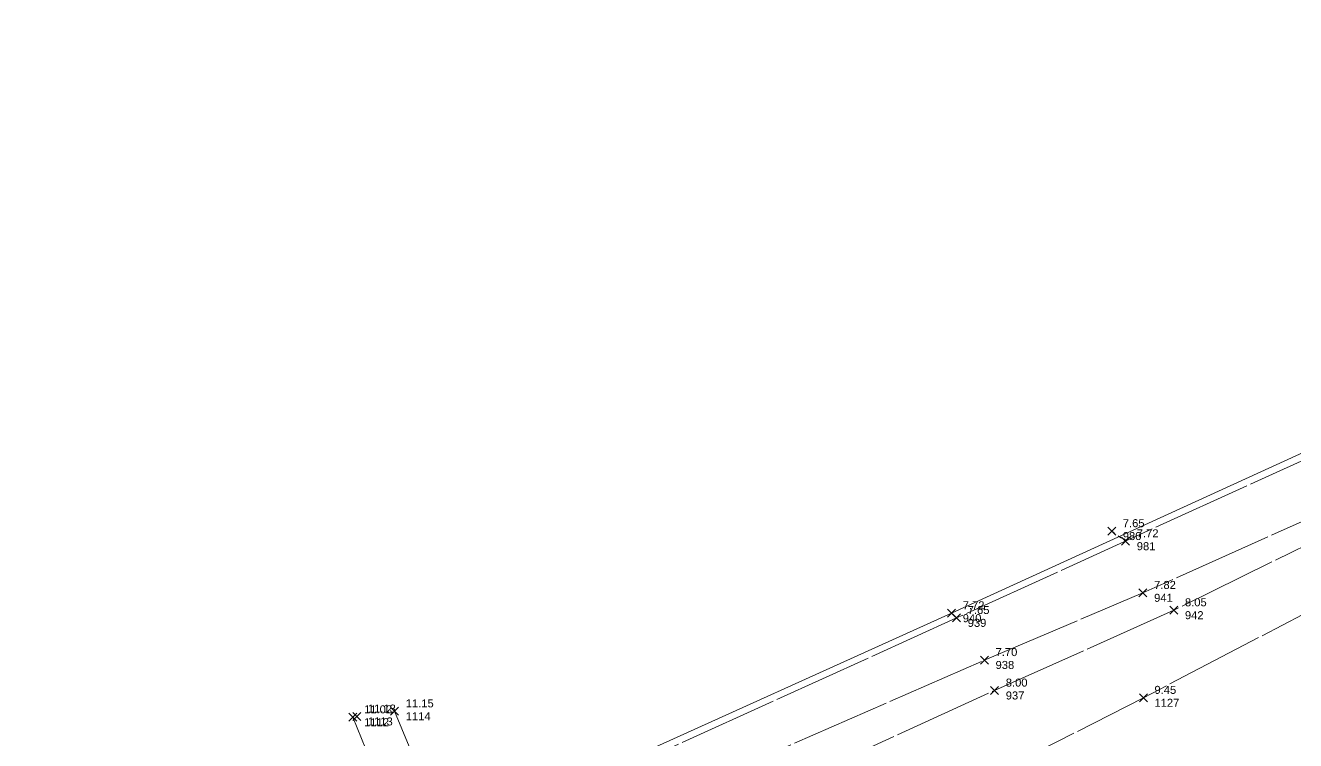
# Model space of a CAD drawing. Header units: metres. Extents: x 1232176 to 1232775, y 7198915 to 7199601.
# Drawn here: x 1232715.15 to 1232746.88, y 7199582.4 to 7199600.27 of the extents above; entities that cross this region are included whole.
import ezdxf

# ---------------------------------------------------------------- set-up
doc = ezdxf.new("R2010")
doc.units = ezdxf.units.M
doc.header["$PDMODE"] = 3
doc.header["$PDSIZE"] = 0.1
for name, pattern in [('LL_0822', [2.5, 2.5, 0]), ('LL_0827', [0.2, 0.1, -0.1]), ('SL_1144', [2.5, 2.5, 0]), ('SL_1146', [2.5, 2.5, 0]), ('Socle_Continu', [2.5, 2.5, 0])]:
    doc.linetypes.add(name, pattern=pattern)
for name, color, linetype, lineweight in [('CLOTU_SCS', 212, 'Socle_Continu', 13), ('MOBUR_SCS', 251, 'Socle_Continu', 13), ('SIGTA_SCI', 7, 'Socle_Continu', 13), ('SIGTM_SCI', 1, 'Socle_Continu', 13), ('SIGTO_SCI', 255, 'Socle_Continu', 13), ('VOIRI_SCS', 7, 'Socle_Continu', 13)]:
    doc.layers.add(name, color=color, linetype=linetype, lineweight=lineweight)
doc.styles.get("Standard").update_dxf_attribs({"font": 'arial.ttf'})
doc.styles.add('Style_1', font='WINGDNG2.TTF')
doc.linetypes.add('NL_0902', pattern='A,0,["U",Style_1,S=0.127,R=0,X=-0.105,Y=-0.085],1', length=1)

# ---------------------------------------------------------------- blocks, each defined once
blk = doc.blocks.new('YP_1521')
at = {"layer": 'SIGTO_SCI', "color": 7, "linetype": 'Socle_Continu'}
blk.add_point((0, 0), dxfattribs=at)
at = {"layer": 'SIGTA_SCI', "linetype": 'Socle_Continu'}
blk.add_attdef('ALT', (0.278, 0.099), '', height=0.2, dxfattribs=at)
at = {"layer": 'SIGTA_SCI', "linetype": 'Socle_Continu', "flags": 9}
blk.add_attdef('CALQUE_ALT', (1.69, -1.18), '', height=0.2, dxfattribs=at)
at = {"layer": 'SIGTM_SCI', "linetype": 'Socle_Continu'}
blk.add_attdef('MAT', (0.278, -0.223), '', height=0.2, dxfattribs=at)
at = {"layer": 'SIGTM_SCI', "linetype": 'Socle_Continu', "flags": 9}
blk.add_attdef('CALQUE_MAT', (1.69, -1.501), '', height=0.2, dxfattribs=at)
at = {"layer": 'SIGTO_SCI', "linetype": 'Socle_Continu', "flags": 9}
for tag, p in [('ID', (1.69, 0.105)), ('NATURE', (1.69, -0.216)), ('FAMILLE', (1.69, -0.538)), ('CALQUE', (1.69, -0.859)), ('PCRS', (1.69, -1.823))]:
    blk.add_attdef(tag, p, '', height=0.2, dxfattribs=at)

msp = doc.modelspace()

# ---------------------------------------------------------------- linework, layer by layer
at = {"layer": 'CLOTU_SCS', "linetype": 'SL_1146', "flags": 128}
for points in [[(1232729.27, 7199581.721), (1232729.365, 7199581.536), (1232729.602, 7199581.464), (1232738.411, 7199585.461), (1232738.411, 7199585.461), (1232749.285, 7199590.411), (1232754.702, 7199592.892), (1232754.702, 7199592.892), (1232762.37, 7199596.393), (1232763.834, 7199597.057), (1232770.25, 7199599.982)], [(1232724.371, 7199583.127), (1232726.71, 7199577.538), (1232727.117, 7199576.675), (1232727.464, 7199576.167), (1232727.871, 7199575.867), (1232728.174, 7199575.741), (1232728.441, 7199575.855), (1232736.469, 7199580.104), (1232743.077, 7199583.464), (1232755.069, 7199589.739), (1232763.638, 7199594.252), (1232763.437, 7199594.693), (1232761.258, 7199593.606)], [(1232715.147, 7199574.365), (1232722.509, 7199577.249), (1232728.199, 7199579.66), (1232730.697, 7199580.729), (1232739.107, 7199584.409), (1232743.068, 7199586.087), (1232749.217, 7199588.846), (1232753.974, 7199590.99), (1232754.301, 7199591.092), (1232754.776, 7199590.881)]]:
    msp.add_lwpolyline(points, dxfattribs=at)
at = {"layer": 'CLOTU_SCS', "linetype": 'SL_1144', "flags": 128}
msp.add_lwpolyline([(1232727.484, 7199578.205), (1232728.608, 7199578.738), (1232739.362, 7199583.646), (1232743.838, 7199585.653), (1232749.376, 7199588.383), (1232749.411, 7199588.392), (1232754.776, 7199590.881), (1232761.258, 7199593.606)], dxfattribs=at)
at = {"layer": 'MOBUR_SCS', "linetype": 'NL_0902', "flags": 128}
msp.add_lwpolyline([(1232729.513, 7199581.616), (1232738.287, 7199585.578), (1232749.206, 7199590.567), (1232754.631, 7199593.043), (1232761.911, 7199596.396), (1232763.723, 7199597.225), (1232770.46, 7199600.271)], dxfattribs=at)
at = {"layer": 'VOIRI_SCS', "linetype": 'LL_0827', "flags": 128}
msp.add_lwpolyline([(1232742.286, 7199587.63), (1232742.635, 7199587.377)], dxfattribs=at)
at = {"layer": 'VOIRI_SCS', "linetype": 'LL_0822', "flags": 128}
msp.add_lwpolyline([(1232725.728, 7199577.102), (1232723.331, 7199582.977)], dxfattribs=at)

# ---------------------------------------------------------------- block references
at = {"layer": 'SIGTO_SCI', "linetype": 'Socle_Continu'}
for p, values in [((1232742.286, 7199587.63), {'ALT': '7.65', 'MAT': '980'}), ((1232742.635, 7199587.377), {'ALT': '7.72', 'MAT': '981'}), ((1232743.068, 7199586.087), {'ALT': '7.82', 'MAT': '941'}), ((1232738.287, 7199585.578), {'ALT': '7.72', 'MAT': '940'}), ((1232738.411, 7199585.461), {'ALT': '7.65', 'MAT': '939'}), ((1232743.838, 7199585.653), {'ALT': '8.05', 'MAT': '942'}), ((1232739.107, 7199584.409), {'ALT': '7.70', 'MAT': '938'}), ((1232739.362, 7199583.646), {'ALT': '8.00', 'MAT': '937'}), ((1232743.077, 7199583.464), {'ALT': '9.45', 'MAT': '1127'}), ((1232723.331, 7199582.977), {'ALT': '11.02', 'MAT': '1112'}), ((1232723.425, 7199582.997), {'ALT': '11.13', 'MAT': '1113'}), ((1232724.371, 7199583.127), {'ALT': '11.15', 'MAT': '1114'})]:
    msp.add_blockref('YP_1521', p, dxfattribs=at).add_auto_attribs(values)

doc.saveas('drawing.dxf')
